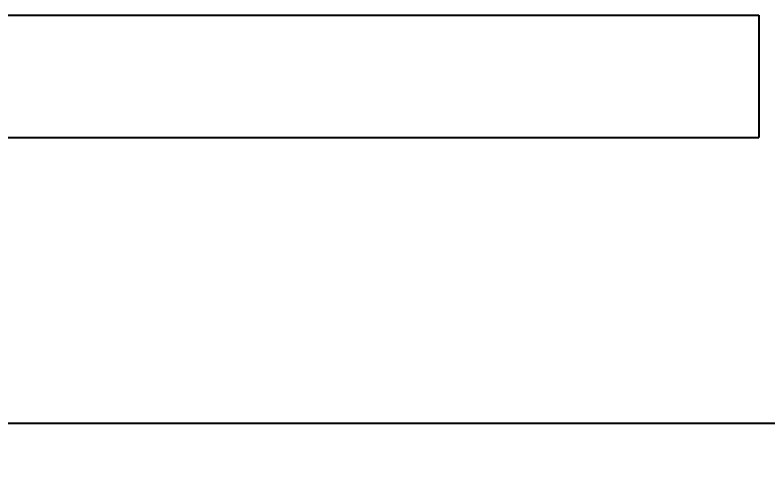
# Model space of a CAD drawing. Header units: metres. Extents: x -46 to 153, y -1 to 83.
# Drawn here: x 16.937 to 18.78, y 36.814 to 37.914 of the extents above; entities that cross this region are included whole.
import ezdxf

# ---------------------------------------------------------------- set-up
doc = ezdxf.new("R2010")
doc.units = ezdxf.units.M
doc.header["$LTSCALE"] = 0.018
doc.layers.add('DIMBLK', color=3, linetype='Continuous')
doc.styles.get("Standard").update_dxf_attribs({"font": 'ugtxt.shx'})
doc.dimstyles.new('CADWDOT', dxfattribs={"dimscale": 0.05, "dimtxt": 1.8, "dimasz": 0.08, "dimexe": 2, "dimexo": 0, "dimgap": 0.09, "dimtad": 0, "dimrnd": 0.001, "dimzin": 0, "dimdsep": 46, "dimtxsty": 'Standard', "dimblk": 'ARTDIM', "dimblk1": 'ARTDIM', "dimblk2": 'ARTDIM', "dimsah": 1, "dimcen": 0.09, "dimdle": 0.05, "dimse1": 1, "dimse2": 1, "dimadec": 0, "dimazin": 0, "dimtfac": 1, "dimtdec": 4, "dimtmove": 0, "dimatfit": 3, "dimldrblk": 'ARTDIM', "dimfxl": 0, "dimtvp": 0.9999, "dimtolj": 1, "dimtzin": 0, "dimarcsym": 0})

# ---------------------------------------------------------------- blocks, each defined once
blk = doc.blocks.new('ARTDIM')
at = {"layer": 'DIMBLK'}
for p, q in [((0, -24.9975), (0, 24.9975)), ((-24.9975, 0), (24.9975, 0))]:
    blk.add_line(p, q, dxfattribs=at)
blk.add_circle((0, 0), 8.25, dxfattribs=at)
blk = doc.blocks.new('*D92')
at = {"color": 0, "lineweight": -2, "transparency": 16777216}
blk.add_line((8.1113, 36.9141), (20.1033, 36.9141), dxfattribs=at)
at = {"layer": 'Defpoints', "color": 0, "transparency": 16777216}
for p in [(8.1073, 37.6141), (20.1073, 37.6141), (20.1073, 36.9141)]:
    blk.add_point(p, dxfattribs=at)
at = {"color": 0, "lineweight": -2, "transparency": 16777216, "xscale": 0.004, "yscale": 0.004, "zscale": 0.004, "rotation": 180}
blk.add_blockref('ARTDIM', (8.1073, 36.9141), dxfattribs=at)
at = {"color": 0, "lineweight": -2, "transparency": 16777216, "xscale": 0.004, "yscale": 0.004, "zscale": 0.004}
blk.add_blockref('ARTDIM', (20.1073, 36.9141), dxfattribs=at)
at = {"color": 0, "transparency": 16777216, "insert": (14.1073, 37.0041), "char_height": 0.09, "attachment_point": 5}
blk.add_mtext('\\A1;12.00', dxfattribs=at)

msp = doc.modelspace()

# ---------------------------------------------------------------- linework, layer by layer
for p, q in [((15.5073, 37.9141), (18.7573, 37.9141)), ((18.7573, 37.9141), (18.7573, 37.6141)), ((15.5073, 37.6141), (18.7573, 37.6141))]:
    msp.add_line(p, q)

# ---------------------------------------------------------------- dimensions: what is measured, and where the dimension line sits
dim = msp.add_linear_dim(base=(20.1073, 36.9141), p1=(8.1073, 37.6141), p2=(20.1073, 37.6141), dimstyle='CADWDOT')
dim.commit()
dim.dimension.update_dxf_attribs({"geometry": '*D92', "text_midpoint": (14.1073, 37.0041)})

doc.saveas('drawing.dxf')
